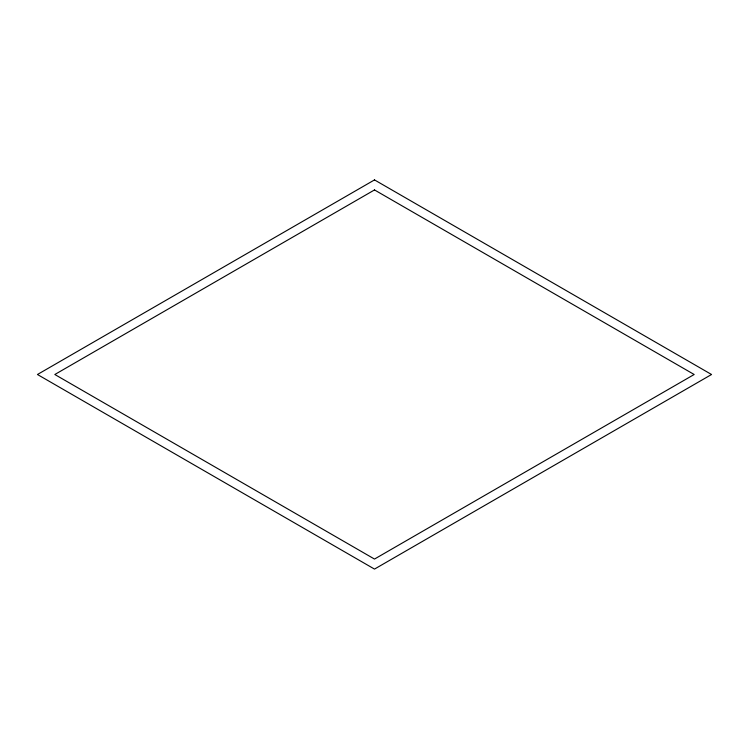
<?xml version="1.0" encoding="UTF-8"?>
<svg xmlns="http://www.w3.org/2000/svg" width="749" height="749" viewBox="0 0 749 749"><rect width="100%" height="100%" fill="white"/><g stroke="black" fill="none" stroke-linecap="round" stroke-linejoin="round"><path stroke-width="1.12" d="M374.5 179.91L37.45 374.5L374.5 569.09L711.55 374.5L374.5 179.91M374.5 189.937L54.827 374.5L374.5 559.063L694.173 374.5L374.5 189.937"/></g></svg>
